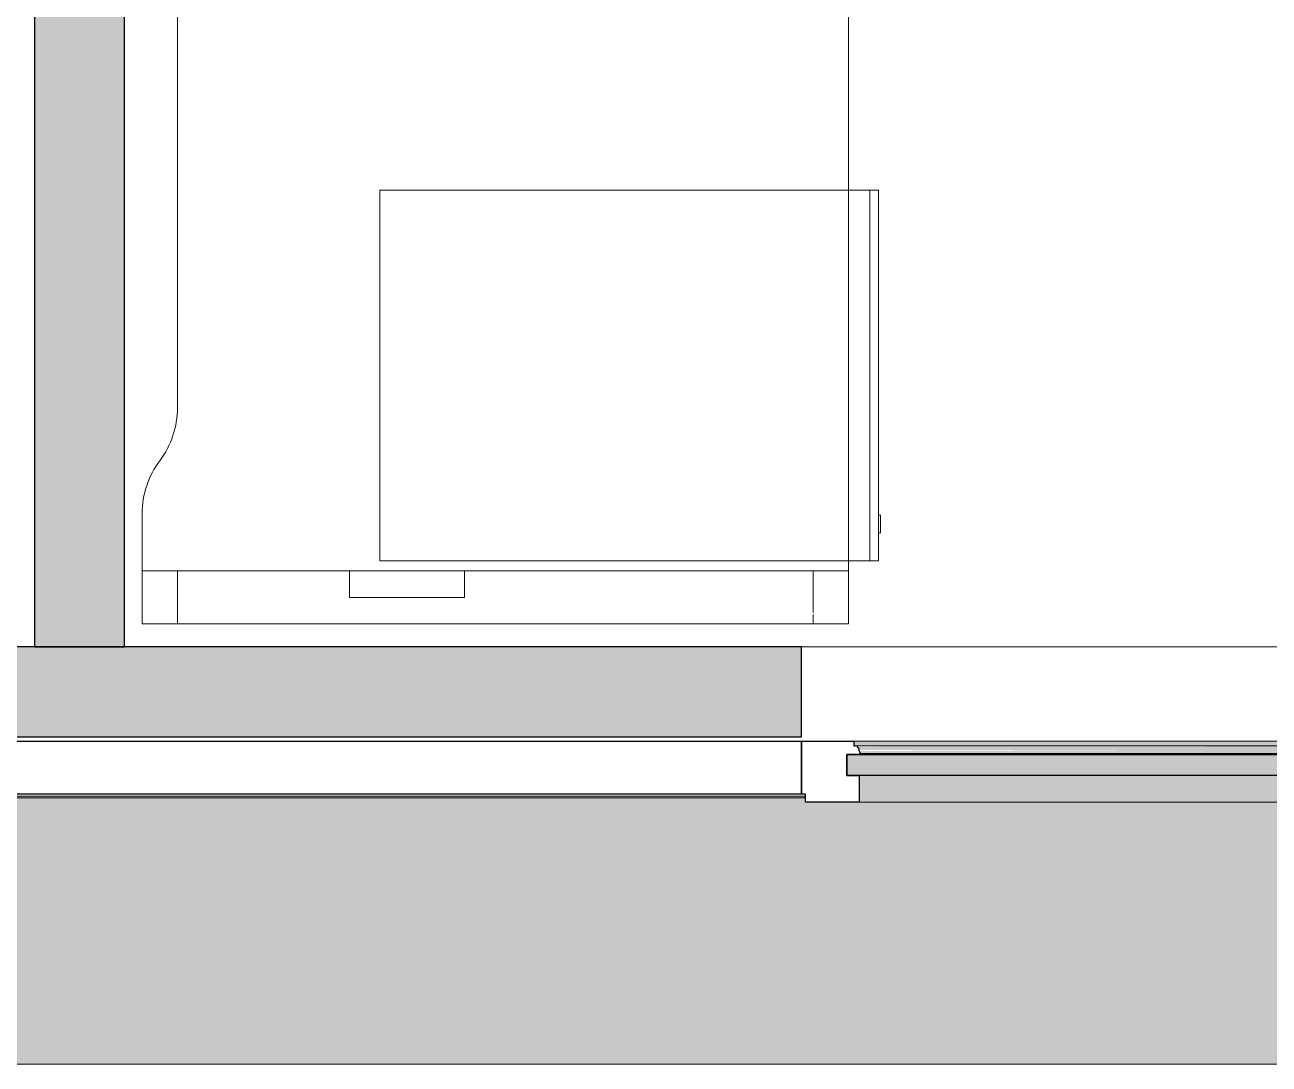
# Model space of a CAD drawing. Header units: millimetres. Extents: x 79795 to 317870, y -36033 to 97293.
# Drawn here: x 162088 to 163497, y 8896 to 10074 of the extents above; entities that cross this region are included whole.
import ezdxf

# ---------------------------------------------------------------- set-up
doc = ezdxf.new("R2010")
doc.units = ezdxf.units.MM
doc.header["$MEASUREMENT"] = 0
for name, color, linetype, lineweight in [('CSM-STL-XX-ZZ-M3-A-XXXX-00001_detached _19_04_21__rvt-1-Level 4$0$A-GLAZ', 7, 'CONTINUOUS', 9), ('CSM-STL-XX-ZZ-M3-A-XXXX-00001_detached _19_04_21__rvt-1-Level 4$0$A-WALL-PATT', 7, 'CONTINUOUS', 9), ('CSM-STL-XX-ZZ-M3-A-XXXX-00001_detached _19_04_21__rvt-1-Level 4$0$I-WALL', 7, 'CONTINUOUS', 9), ('I-FURN', 8, 'CONTINUOUS', 9)]:
    doc.layers.add(name, color=color, linetype=linetype, lineweight=lineweight)

msp = doc.modelspace()

# ---------------------------------------------------------------- hatches: boundary and pattern name
at = {"layer": 'CSM-STL-XX-ZZ-M3-A-XXXX-00001_detached _19_04_21__rvt-1-Level 4$0$A-GLAZ'}
for points in [[(164302.8, 9257.2), (164308.6, 9257.7), (164308.6, 9262.2), (163027, 9262.2), (163027, 9257.2), (163968.9, 9257.2)], [(164316.6, 9223.3), (164316.6, 9247.2), (163019.1, 9247.2), (163019.1, 9223.3), (163968.9, 9223.3)], [(163968.9, 9252.3), (164302.8, 9252.3), (164304.6, 9255.9), (164307.1, 9257.2), (163031, 9255.9), (163033.3, 9252.3), (163371, 9252.3)], [(164301.4, 9248.3), (164302.6, 9252.3), (163371, 9252.3), (163033, 9251.2), (163034.3, 9248.3), (163968.9, 9248.3)], [(163968.9, 9193.3), (164302.6, 9193.3), (164302.6, 9223.3), (163033, 9223.3), (163033, 9193.3), (163371, 9193.3)], [(166958.8, 8896.3), (167067.8, 8896.3), (167067.8, 9198), (167063.5, 9198), (167063.5, 9193.3), (165672.2, 9193.3), (165672.2, 9198), (164363.5, 9198), (164363.5, 9193.3), (162972.2, 9193.3), (162972.2, 9198), (161663.5, 9198), (161663.5, 9193.3), (160272.2, 9193.3), (160272.2, 9198), (158963.5, 9198), (158963.5, 9193.3), (157572.2, 9193.3), (157572.2, 9198), (156526.8, 9198), (156526.8, 8896.3), (166360.8, 8896.3)]]:
    msp.add_hatch(color=256, dxfattribs=at).paths.add_polyline_path(points, flags=0)
h = msp.add_hatch(color=256, dxfattribs=at)
h.paths.add_polyline_path([(165731.4, 9255.5), (165728.6, 9257.2), (165729.9, 9256.1), (165731, 9255.6)], flags=0)
h.paths.add_polyline_path([(163031.4, 9255.5), (163028.6, 9257.2), (163029.9, 9256.1), (163031, 9255.6)], flags=0)
h.paths.add_polyline_path([(157631.4, 9255.5), (157628.6, 9257.2), (157629.9, 9256.1), (157631, 9255.6)], flags=0)
h.paths.add_polyline_path([(160331.4, 9255.5), (160328.6, 9257.2), (160329.9, 9256.1), (160331, 9255.6)], flags=0)
h = msp.add_hatch(color=256, dxfattribs=at)
h.paths.add_polyline_path([(167067.8, 9198), (167067.8, 9200.1), (167063.5, 9200.1), (167063.5, 9198)], flags=0)
h.paths.add_polyline_path([(165662.5, 9198), (165672.2, 9198), (165672.2, 9200.1), (164363.5, 9200.1), (164363.5, 9198), (165164.9, 9198)], flags=0)
h.paths.add_polyline_path([(162773, 9198), (162972.2, 9198), (162972.2, 9200.1), (161663.5, 9200.1), (161663.5, 9198), (162175, 9198)], flags=0)
h.paths.add_polyline_path([(159185.1, 9198), (160272.2, 9198), (160272.2, 9200.1), (158963.5, 9200.1), (158963.5, 9198), (158967.8, 9198)], flags=0)
h.paths.add_polyline_path([(157567.8, 9198), (157572.2, 9198), (157572.2, 9200.1), (156526.8, 9200.1), (156526.8, 9198), (156793.2, 9198)], flags=0)
at = {"layer": 'CSM-STL-XX-ZZ-M3-A-XXXX-00001_detached _19_04_21__rvt-1-Level 4$0$A-WALL-PATT'}
for points in [[(162200.8, 9369.3), (162200.8, 13505.3), (162098.8, 13505.3), (162098.8, 9369.3), (162175, 9369.3)], [(162865.8, 9267.3), (162865.8, 9369.3), (161769.8, 9369.3), (161769.8, 9267.3), (162773, 9267.3)], [(162967.8, 9267.3), (162967.8, 9369.3), (162865.8, 9369.3), (162865.8, 9267.3)]]:
    msp.add_hatch(color=256, dxfattribs=at).paths.add_polyline_path(points, flags=0)

# ---------------------------------------------------------------- linework, layer by layer
at = {"layer": 'CSM-STL-XX-ZZ-M3-A-XXXX-00001_detached _19_04_21__rvt-1-Level 4$0$A-GLAZ', "lineweight": 30}
for p, q in [((161667.8, 9262.2), (162967.8, 9262.2)), ((162967.8, 9262.2), (162967.8, 9202.3)), ((162967.8, 9262.2), (163027, 9262.2)), ((162967.8, 9202.3), (162967.8, 9262.2)), ((163027, 9262.2), (163027, 9257.2)), ((163019.1, 9223.3), (163019.1, 9247.2)), ((163019.1, 9247.2), (164316.6, 9247.2)), ((163019.1, 9247.2), (163019.1, 9223.3)), ((163034.3, 9247.2), (163019.1, 9247.2)), ((163027, 9257.2), (163028.6, 9257.2)), ((163034.3, 9248.3), (163034.3, 9247.2)), ((164316.6, 9223.3), (163019.1, 9223.3)), ((163019.1, 9223.3), (163033, 9223.3)), ((163033, 9223.3), (163033, 9193.3)), ((162967.8, 9202.3), (161667.8, 9202.3)), ((162972.2, 9202.3), (162967.8, 9202.3)), ((162972.2, 9193.3), (162972.2, 9202.3)), ((163033, 9193.3), (162972.2, 9193.3))]:
    msp.add_line(p, q, dxfattribs=at)
at = {"layer": 'CSM-STL-XX-ZZ-M3-A-XXXX-00001_detached _19_04_21__rvt-1-Level 4$0$A-GLAZ'}
for p, q in [((163027, 9262.2), (164308.6, 9262.2)), ((163028.6, 9257.2), (163027, 9257.2)), ((164307.1, 9257.2), (163028.6, 9257.2)), ((164301.4, 9248.3), (163034.3, 9248.3)), ((161663.5, 9200.1), (162972.2, 9200.1)), ((161663.5, 9198), (162972.2, 9198)), ((164302.6, 9193.3), (163033, 9193.3)), ((156526.8, 8896.3), (167067.8, 8896.3))]:
    msp.add_line(p, q, dxfattribs=at)
at = {"layer": 'CSM-STL-XX-ZZ-M3-A-XXXX-00001_detached _19_04_21__rvt-1-Level 4$0$A-GLAZ', "lineweight": 30}
for centre, radius, start, end in [((163027.5, 9252), 5.36, 3.4261, 78.0476), ((163040.2, 9252.7), 7.4, 183.4261, 216.5739)]:
    msp.add_arc(centre, radius, start, end, dxfattribs=at)
at = {"layer": 'CSM-STL-XX-ZZ-M3-A-XXXX-00001_detached _19_04_21__rvt-1-Level 4$0$A-GLAZ'}
for points, knots in [([(163028.6, 9257.2), (163029, 9257.1), (163029.7, 9256.9), (163030.5, 9256.4), (163030.9, 9256.1), (163031, 9255.9)], [0, 0, 0, 0, 0.2, 0.3, 0.4, 0.4, 0.4, 0.4]), ([(163032, 9254.9), (163032.1, 9254.7), (163032.3, 9254.3), (163032.7, 9253.4), (163032.8, 9252.7), (163032.8, 9252.3)], [0.6, 0.6, 0.6, 0.6, 0.7, 0.8, 1, 1, 1, 1])]:
    msp.add_open_spline(points, degree=3, knots=knots, dxfattribs=at)
msp.add_open_spline([(163033.5, 9249.5), (163033.7, 9249.1), (163034, 9248.7), (163034.3, 9248.3)], degree=3, dxfattribs=at)
at = {"layer": 'CSM-STL-XX-ZZ-M3-A-XXXX-00001_detached _19_04_21__rvt-1-Level 4$0$I-WALL', "lineweight": 30}
for p, q in [((162098.8, 13505.3), (162098.8, 9369.3)), ((162200.8, 9369.3), (162200.8, 13505.3)), ((162865.8, 9369.3), (161769.8, 9369.3)), ((162098.8, 9369.3), (162200.8, 9369.3)), ((162967.8, 9369.3), (162865.8, 9369.3)), ((162967.8, 9267.3), (162967.8, 9369.3)), ((161769.8, 9267.3), (162865.8, 9267.3)), ((162865.8, 9267.3), (162967.8, 9267.3))]:
    msp.add_line(p, q, dxfattribs=at)
at = {"layer": 'CSM-STL-XX-ZZ-M3-A-XXXX-00001_detached _19_04_21__rvt-1-Level 4$0$I-WALL'}
msp.add_line((162967.8, 9369.3), (164367.8, 9369.3), dxfattribs=at)
at = {"layer": 'I-FURN'}
for p, q in [((163020.8, 9395.2), (163020.8, 10995.2)), ((163020.8, 10995.2), (163020.8, 9395.2)), ((162260.8, 10472.5), (162260.8, 9640.2)), ((162260.8, 9640.2), (162260.8, 10472.5)), ((162490.1, 9886.8), (162490.1, 9466.8)), ((163020.8, 9886.8), (162490.1, 9886.8)), ((163045.1, 9886.8), (163020.8, 9886.8)), ((163055.1, 9886.8), (163045.1, 9886.8)), ((163045.1, 9886.8), (163045.1, 9466.8)), ((163045.1, 9466.8), (163045.1, 9886.8)), ((163055.1, 9466.8), (163055.1, 9886.8)), ((162220.8, 9520.2), (162220.8, 9395.2)), ((162220.8, 9395.2), (162220.8, 9520.2)), ((163057.1, 9518.4), (163055.1, 9518.4)), ((163057.1, 9518.4), (163057.1, 9498.4)), ((163057.1, 9498.4), (163057.1, 9518.4)), ((163055.1, 9498.4), (163057.1, 9498.4)), ((162490.1, 9466.8), (163020.8, 9466.8)), ((163020.8, 9466.8), (163045.1, 9466.8)), ((163045.1, 9466.8), (163055.1, 9466.8)), ((162260.8, 9455.2), (162220.8, 9455.2)), ((162220.8, 9455.2), (162455.8, 9455.2)), ((162220.8, 9395.2), (162220.8, 9455.2)), ((162220.8, 9395.2), (162220.8, 9455.2)), ((162980.8, 9455.2), (162260.8, 9455.2)), ((162260.8, 9395.2), (162260.8, 9455.2)), ((162260.8, 9395.2), (162260.8, 9455.2)), ((162455.8, 9455.2), (162585.8, 9455.2)), ((162455.8, 9425.2), (162455.8, 9455.2)), ((162455.8, 9425.2), (162455.8, 9455.2)), ((162585.8, 9455.2), (163020.8, 9455.2)), ((162585.8, 9455.2), (162585.8, 9425.2)), ((162585.8, 9425.2), (162585.8, 9455.2)), ((163020.8, 9455.2), (162980.8, 9455.2)), ((162980.8, 9408.1), (162980.8, 9455.2)), ((162980.8, 9408.1), (162980.8, 9455.2)), ((163020.8, 9455.2), (163020.8, 9395.2)), ((163020.8, 9395.2), (163020.8, 9455.2)), ((162585.8, 9425.2), (162455.8, 9425.2)), ((162455.8, 9425.2), (162585.8, 9425.2)), ((162980.8, 9395.2), (162980.8, 9405.8)), ((162980.8, 9395.2), (162980.8, 9405.8)), ((162220.8, 9395.2), (162260.8, 9395.2)), ((163020.8, 9395.2), (162220.8, 9395.2)), ((162220.8, 9395.2), (163020.8, 9395.2)), ((163020.8, 9395.2), (162220.8, 9395.2)), ((162260.8, 9395.2), (162980.8, 9395.2)), ((162980.8, 9395.2), (163020.8, 9395.2))]:
    msp.add_line(p, q, dxfattribs=at)
for centre, start, end in [((162160.8, 9640.2), 323.1301, 0), ((162160.8, 9640.2), 323.1301, 0), ((162320.8, 9520.2), 143.1301, 180), ((162320.8, 9520.2), 143.1301, 180)]:
    msp.add_arc(centre, 100, start, end, dxfattribs=at)

doc.saveas('drawing.dxf')
